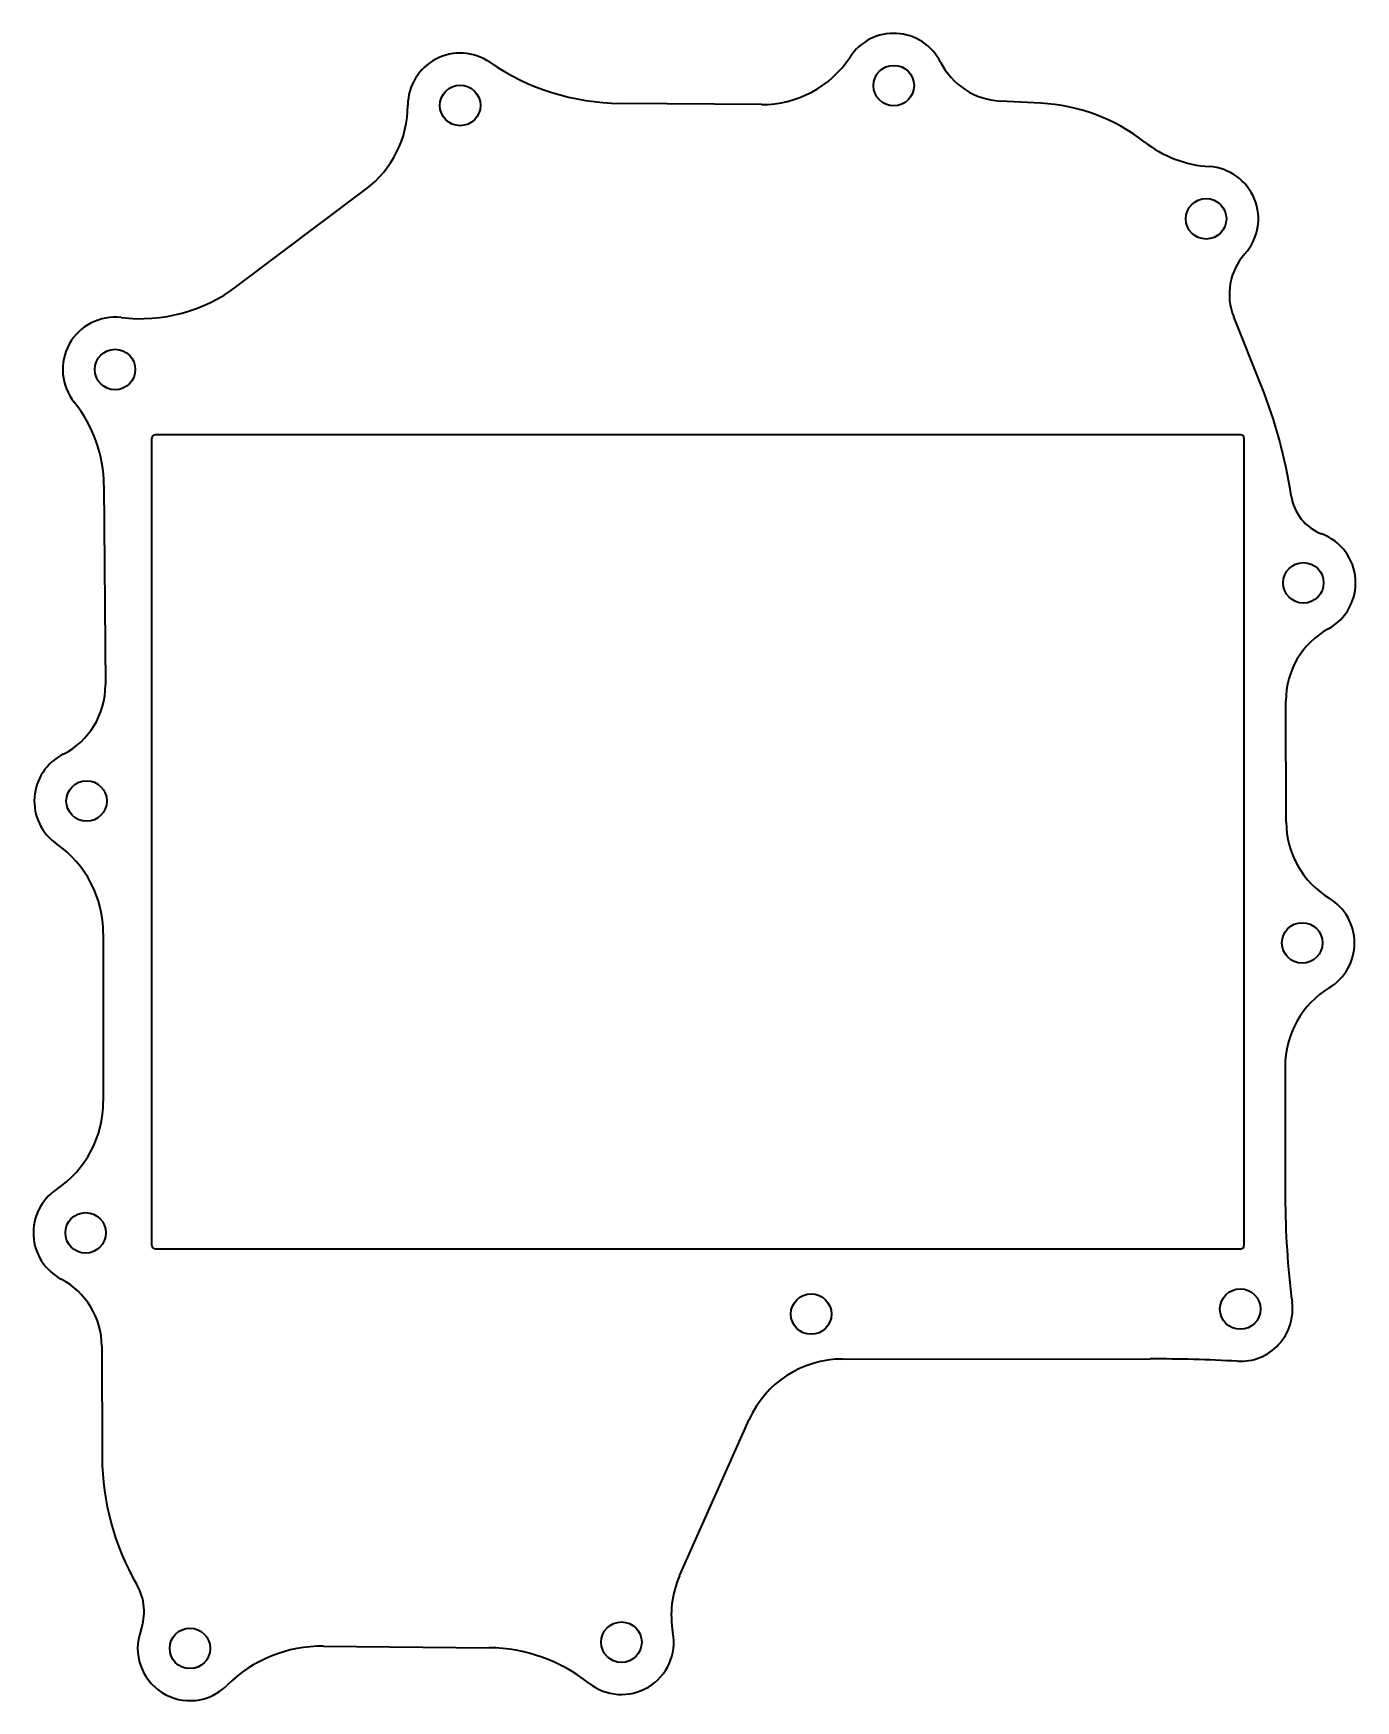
# Model space of a CAD drawing. Extents: x 47 to 250, y -23 to 233.
import ezdxf

# ---------------------------------------------------------------- set-up
doc = ezdxf.new("R2010")
doc.units = 0

msp = doc.modelspace()

# ---------------------------------------------------------------- linework, layer by layer
at = {"color": 7, "lineweight": 35, "ltscale": 0.154874}
msp.add_line((201.478729, 221.846924), (195.292206, 222.170471), dxfattribs=at)
at = {"color": 7, "lineweight": 35}
for p, q in [((158.740707, 221.643341), (137.134766, 221.823837)), ((78.497665, 193.830597), (98.206665, 208.672089)), ((232.061569, 171.102509), (65.999496, 171.102509)), ((65.499496, 47.110504), (65.499496, 170.602509)), ((232.561569, 170.602509), (232.561569, 47.110504)), ((58.150101, 163.382202), (58.374039, 132.852615)), ((58.060608, 94.810715), (58.060608, 69.149857)), ((65.999496, 46.610504), (232.061569, 46.610504)), ((171.126251, 29.727776), (218.195129, 29.755417)), ((146.227814, -3.435432), (156.866821, 20.461449)), ((91.758621, -14.18911), (117.082077, -14.439171))]:
    msp.add_line(p, q, dxfattribs=at)
at = {"color": 7, "lineweight": 35, "ltscale": 0.285002}
msp.add_line((235.226669, 178.576981), (230.98671, 189.159271), dxfattribs=at)
at = {"color": 7, "lineweight": 35, "ltscale": 0.46309}
msp.add_line((239.018967, 111.891998), (238.968582, 130.415543), dxfattribs=at)
at = {"color": 7, "lineweight": 35, "ltscale": 0.496571}
msp.add_line((238.84024, 74.40493), (238.875778, 54.54213), dxfattribs=at)
at = {"color": 7, "lineweight": 35, "ltscale": 0.424614}
msp.add_line((57.825195, 31.699783), (57.879456, 14.715302), dxfattribs=at)
at = {"color": 7, "lineweight": 35}
for centre in [(178.987488, 224.530502), (112.648491, 221.504501), (226.768494, 204.1595), (59.850494, 181.102509), (241.645493, 148.467499), (55.499496, 115.096504), (241.468491, 93.374504), (55.354492, 49.031502), (166.348495, 36.610504), (231.992493, 37.3825), (71.309494, -14.530495), (137.327484, -13.587502)]:
    msp.add_circle(centre, 3.1, dxfattribs=at)
for centre, radius, start, end in [((178.987488, 224.530502), 8, 26.831357, 146.855884), ((112.648491, 221.504501), 8, 55.559887, 179.80376), ((137.434021, 257.64856), 35.825967, 235.559882, 269.521379), ((158.874542, 237.664047), 16.021262, 269.521379, 326.855889), ((195.86203, 233.06604), 10.910456, 206.831355, 267.006196), ((88.481125, 221.58728), 16.167507, 306.980899, 359.803761), ((200.010056, 193.764832), 28.120473, 52.080121, 87.006194), ((228.483627, 230.314575), 18.211248, 232.080119, 266.248161), ((226.768494, 204.1595), 8, 317.928931, 86.248166), ((239.574509, 192.600128), 9.251477, 137.928936, 201.834307), ((63.683472, 213.503326), 24.62676, 263.253335, 306.980899), ((59.850494, 181.102509), 8, 83.25334, 218.83947), ((165.802383, 150.761017), 74.789431, 8.482298, 21.834305), ((37.655228, 163.231873), 20.49542, 0.420269, 38.839468), ((65.999496, 170.602509), 0.5, 90.000003, 179.999995), ((232.061569, 170.602509), 0.5, 0, 90.000003), ((247.115143, 162.887604), 7.4226, 188.482298, 249.227924), ((241.645493, 148.467499), 8, 298.699988, 69.227922), ((251.509979, 130.449661), 12.54144, 118.699986, 180.155846), ((46.582016, 132.766129), 11.792343, 296.779086, 0.420269), ((55.499496, 115.096504), 8, 116.779091, 235.004465), ((252.717041, 111.92926), 13.698126, 180.155846, 238.774278), ((41.297592, 94.810715), 16.763029, 0, 55.004466), ((241.468491, 93.374504), 8, 301.412427, 58.774276), ((253.037704, 74.430328), 14.197488, 121.412418, 180.102489), ((41.804901, 69.149857), 16.255712, 303.960036, 0), ((55.354492, 49.031502), 8, 123.960038, 242.166888), ((366.786621, 54.770935), 127.911061, 180.102489, 187.350563), ((65.999496, 47.110504), 0.5, 180.000005, 269.999997), ((232.061569, 47.110504), 0.5, 269.999997, 360), ((46.184067, 31.66259), 11.641179, 0.183086, 62.166886), ((231.992493, 37.3825), 8, 266.871033, 7.350557), ((171.135422, 14.108994), 15.618782, 90.033648, 156.001111), ((218.337341, -212.414093), 242.16955, 86.871038, 90.033648), ((96.708115, 14.839378), 38.828844, 180.183085, 210.276393), ((56.012329, -8.918831), 8.294388, 339.461681, 30.276395), ((159.740997, -9.451576), 14.791899, 156.001111, 190.455061), ((71.309494, -14.530495), 8, 160.262302, 314.791599), ((137.327484, -13.587502), 8, 231.532311, 10.455065), ((91.553879, -34.922691), 20.734588, 89.434231, 134.791598), ((116.8358, -39.378929), 24.940965, 51.532312, 89.434231)]:
    msp.add_arc(centre, radius, start, end, dxfattribs=at)

doc.saveas('drawing.dxf')
